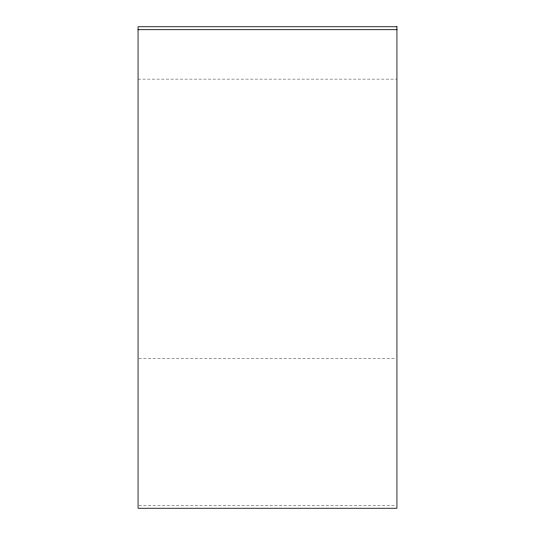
<?xml version="1.0" encoding="UTF-8"?>
<svg xmlns="http://www.w3.org/2000/svg" width="535" height="535" viewBox="0 0 535 535"><rect width="100%" height="100%" fill="white"/><g stroke="black" fill="none" stroke-linecap="round" stroke-linejoin="round"><path stroke-width="0.4" stroke-dasharray="2.67 2.01" d="M138.063 79.106L396.937 79.106M138.899 358.798L396.101 358.798M138.899 505.308L396.101 505.308"/><path stroke-width="0.8" d="M138.063 29.692L396.937 29.692M396.937 26.75L138.063 26.75L138.063 508.25L396.937 508.25L396.937 26.75"/></g></svg>
